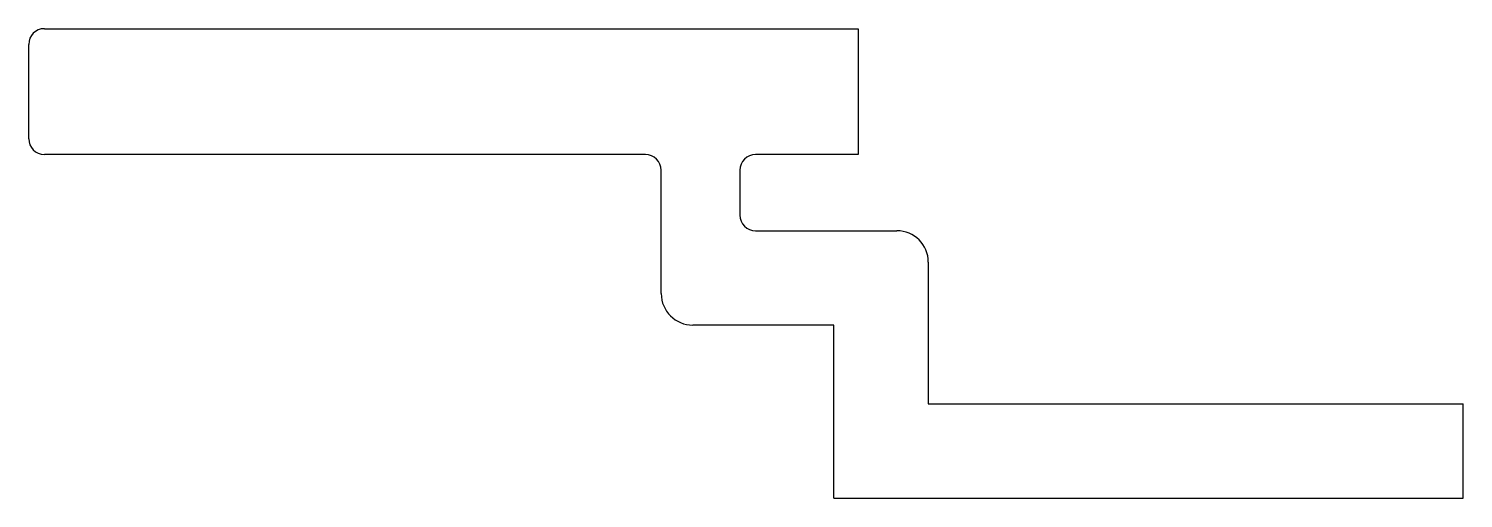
# Model space of a CAD drawing. Extents: x 1892.6 to 1938.2, y 1714.5 to 1729.4.
import ezdxf

# ---------------------------------------------------------------- set-up
doc = ezdxf.new("R2010")
doc.units = 0
doc.layers.get('0').update_dxf_attribs({"linetype": 'CONTINUOUS'})

msp = doc.modelspace()

# ---------------------------------------------------------------- linework, layer by layer
for p, q in [((1893.105, 1729.385, 0), (1918.967, 1729.385, 0)), ((1918.967, 1729.385, 0), (1918.967, 1725.385, 0)), ((1892.605, 1725.885, 0), (1892.605, 1728.885, 0)), ((1912.204, 1725.385, 0), (1893.105, 1725.385, 0)), ((1918.967, 1725.385, 0), (1915.704, 1725.385, 0)), ((1912.704, 1720.961, 0), (1912.704, 1724.885, 0)), ((1915.204, 1724.885, 0), (1915.204, 1723.461, 0)), ((1915.704, 1722.961, 0), (1920.191, 1722.961, 0)), ((1921.191, 1721.961, 0), (1921.191, 1717.455, 0)), ((1918.191, 1719.961, 0), (1913.704, 1719.961, 0)), ((1918.191, 1714.455, 0), (1918.191, 1719.961, 0)), ((1921.191, 1717.455, 0), (1938.191, 1717.455, 0)), ((1938.191, 1714.455, 0), (1938.191, 1717.455, 0)), ((1918.191, 1714.455, 0), (1938.191, 1714.455, 0))]:
    msp.add_line(p, q)
for centre, radius, start, end in [((1893.105, 1728.885, 0), 0.5, 90, 180), ((1893.105, 1725.885, 0), 0.5, 180, 270), ((1912.204, 1724.885, 0), 0.5, 0, 90), ((1915.704, 1724.885, 0), 0.5, 90, 180), ((1915.704, 1723.461, 0), 0.5, 180, 270), ((1920.191, 1721.961, 0), 1, 0, 90), ((1913.704, 1720.961, 0), 1, 180, 270)]:
    msp.add_arc(centre, radius, start, end)

doc.saveas('drawing.dxf')
